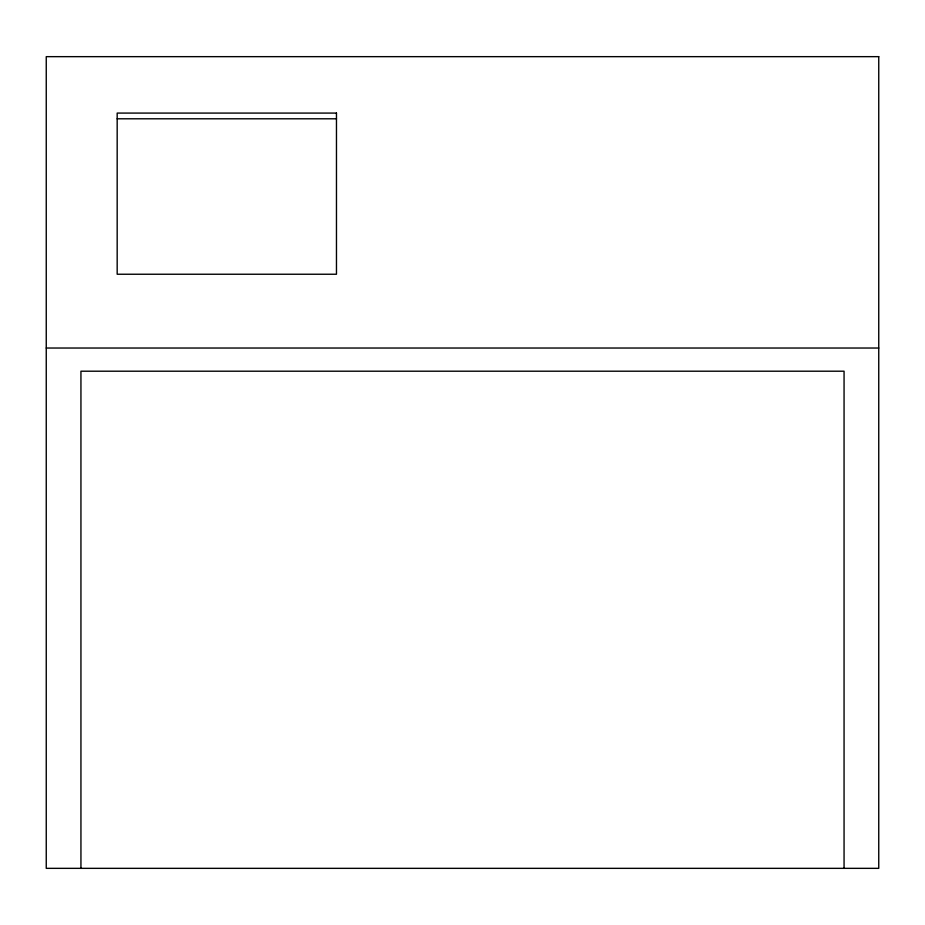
<?xml version="1.0" encoding="UTF-8"?>
<svg xmlns="http://www.w3.org/2000/svg" width="925" height="925" viewBox="0 0 925 925"><rect width="100%" height="100%" fill="white"/><g stroke="black" fill="none" stroke-linecap="round" stroke-linejoin="round"><path stroke-width="1.39" d="M117.174 118.793L336.469 118.793M46.25 348.031L878.75 348.031M844.062 868.344L844.062 371.203L80.938 371.203L80.938 868.344M878.75 56.656L46.25 56.656L46.25 868.344L878.75 868.344L878.75 56.656M336.469 113.081L117.174 113.081L117.174 274.239L336.469 274.239L336.469 113.081"/></g></svg>
